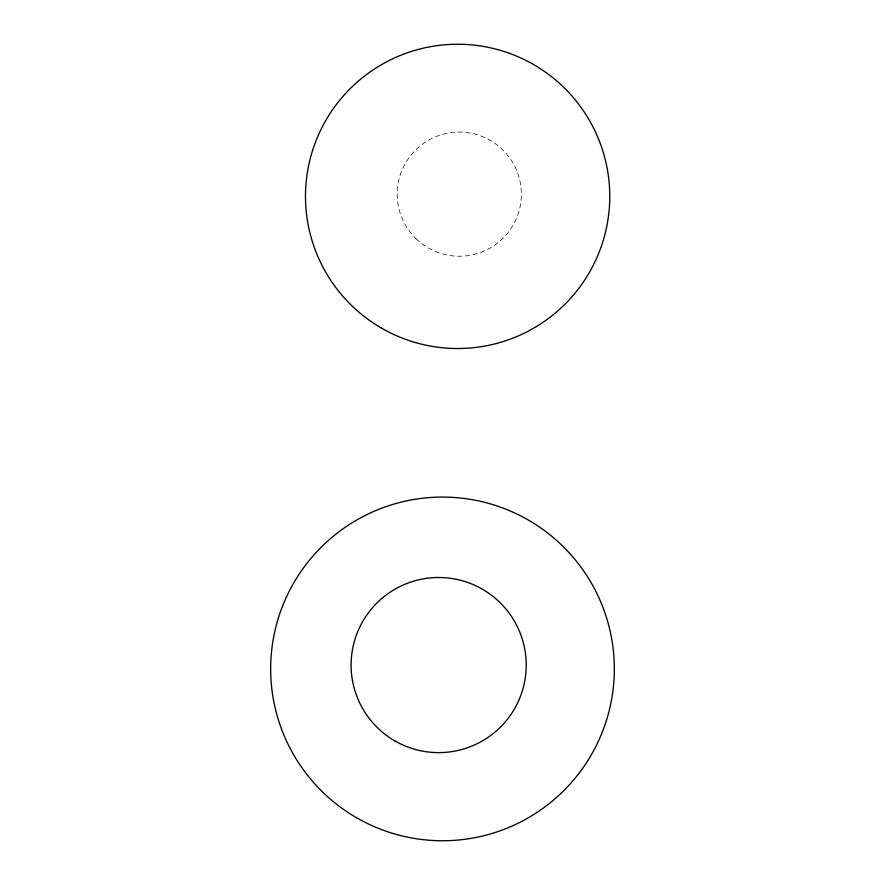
<?xml version="1.0" encoding="UTF-8"?>
<svg xmlns="http://www.w3.org/2000/svg" width="885" height="885" viewBox="0 0 885 885"><rect width="100%" height="100%" fill="white"/><g stroke="black" fill="none" stroke-linecap="round" stroke-linejoin="round"><path stroke-width="0.66" stroke-dasharray="4.42 3.32" d="M415.861 238.519A62.083 62.083 0 0 0 519.418 209.568A62.083 62.083 0 0 0 442.577 134.354A62.083 62.083 0 0 0 415.861 238.519"/><path stroke-width="1.33" d="M356.578 817.729A171.834 171.834 0 0 0 614.334 668.916A171.834 171.834 0 0 0 356.578 520.103A171.834 171.834 0 0 0 356.578 817.729M394.865 740.889A87.56 87.56 0 0 0 526.21 665.055A87.56 87.56 0 0 0 394.865 589.233A87.56 87.56 0 0 0 394.865 740.889M381.557 328.136A152.132 152.132 0 0 0 609.765 196.382A152.132 152.132 0 0 0 381.557 64.627A152.132 152.132 0 0 0 381.557 328.136"/></g></svg>
